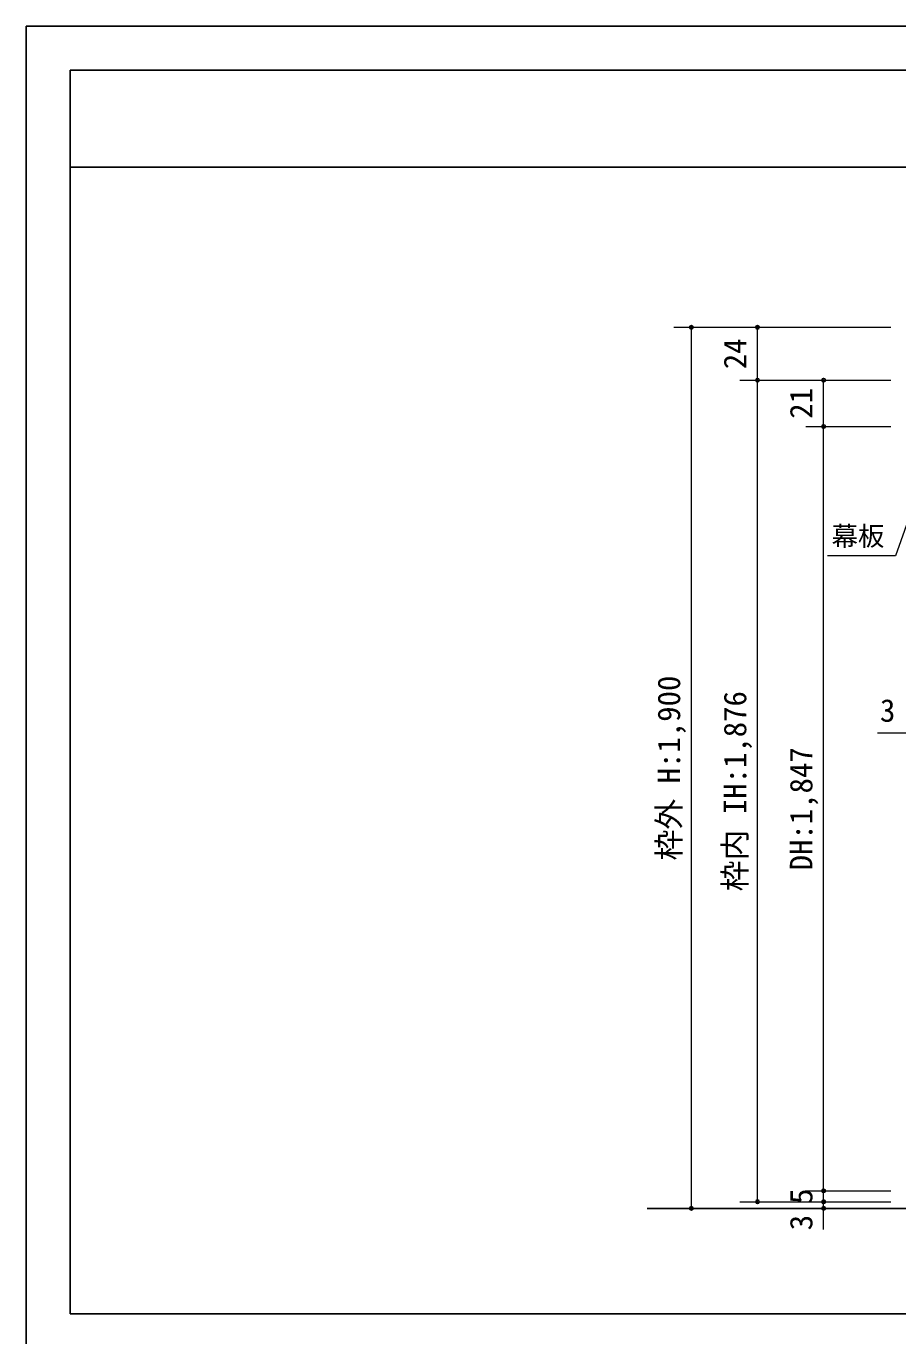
# Model space of a CAD drawing. Units: millimetres at full size. Extents: x -800 to 800, y -560 to 560.
# Drawn here: x -800 to -405, y -34 to 560 of the extents above; entities that cross this region are included whole.
import ezdxf
from ezdxf.enums import TextEntityAlignment as Align

# ---------------------------------------------------------------- set-up
doc = ezdxf.new("R2010")
doc.units = ezdxf.units.MM
doc.header["$LTSCALE"] = 4
doc.header["$PDMODE"] = 32
doc.header["$PDSIZE"] = 1.6
doc.layers.add('0-0', color=7, linetype='Continuous', lineweight=25)
doc.layers.add('3-0', color=7, linetype='Continuous', lineweight=25)
doc.styles.add('ＭＳ ゴシック', font='')
doc.styles.get('ＭＳ ゴシック').set_extended_font_data('MS Gothic')

msp = doc.modelspace()

# ---------------------------------------------------------------- linework, layer by layer
at = {"layer": '0-0'}
for p, q in [((-800, 560), (-800, -560)), ((-780, 540), (152, 540)), ((-780, 540), (-780, -24)), ((-780, 496), (152, 496)), ((-780, -24), (152, -24))]:
    msp.add_line(p, q, dxfattribs=at)
msp.add_lwpolyline([(-800, 560), (800, 560), (800, -560)], dxfattribs=at)
at = {"layer": '3-0', "color": 4, "lineweight": 9}
for p, q in [((-506.267, 423.424), (-468.267, 423.424)), ((-498.267, 23.797), (-498.267, 423.424)), ((-476.267, 423.424), (-407.711, 423.424)), ((-468.267, 399.428), (-468.267, 423.424)), ((-476.267, 399.428), (-438.267, 399.428)), ((-468.267, 26.802), (-468.267, 399.428)), ((-446.267, 399.428), (-407.711, 399.428)), ((-438.267, 378.43), (-438.267, 399.428)), ((-446.267, 378.43), (-407.711, 378.43)), ((-438.267, 31.785), (-438.267, 378.43)), ((-395.014, 349.509), (-405.603, 319.737)), ((-405.603, 319.737), (-436.489, 319.737)), ((-413.793, 239.428), (-218.86, 239.428)), ((-446.267, 31.785), (-407.711, 31.785)), ((-438.267, 26.802), (-438.267, 31.785)), ((-506.267, 23.797), (-468.267, 23.797)), ((-476.267, 26.802), (-438.267, 26.802)), ((-446.267, 26.802), (-407.711, 26.802)), ((-446.267, 23.797), (-407.711, 23.797)), ((-438.267, 14.144), (-438.267, 26.802))]:
    msp.add_line(p, q, dxfattribs=at)
at = {"layer": '3-0'}
msp.add_line((-518.267, 23.797), (-144.774, 23.797), dxfattribs=at)
at = {"layer": '3-0', "color": 4}
for p in [(-498.267, 423.424), (-468.267, 423.424), (-468.267, 399.428), (-438.267, 399.428), (-438.267, 378.43), (-438.267, 31.785), (-498.267, 23.797), (-468.267, 26.802), (-438.267, 26.802), (-438.267, 23.797)]:
    msp.add_point(p, dxfattribs=at)

# ---------------------------------------------------------------- texts
at = {"layer": '3-0', "style": 'ＭＳ ゴシック'}
for s, p in [('24', (-470.267, 404.426)), ('21', (-440.267, 381.929)), ('枠外 H:1,900', (-500.267, 181.611)), ('枠内 IH:1,876', (-470.267, 167.615)), ('DH:1,847', (-440.267, 177.108)), ('5', (-440.267, 25.794)), ('3', (-440.267, 13.872))]:
    msp.add_text(s, height=10.26, rotation=90, dxfattribs=at).set_placement(p, align=Align.BOTTOM_LEFT)
for s, height, p in [('幕板', 8.798, (-434.691, 321.703)), ('3', 10.26, (-412.704, 241.428))]:
    msp.add_text(s, height=height, dxfattribs=at).set_placement(p, align=Align.BOTTOM_LEFT)

doc.saveas('drawing.dxf')
